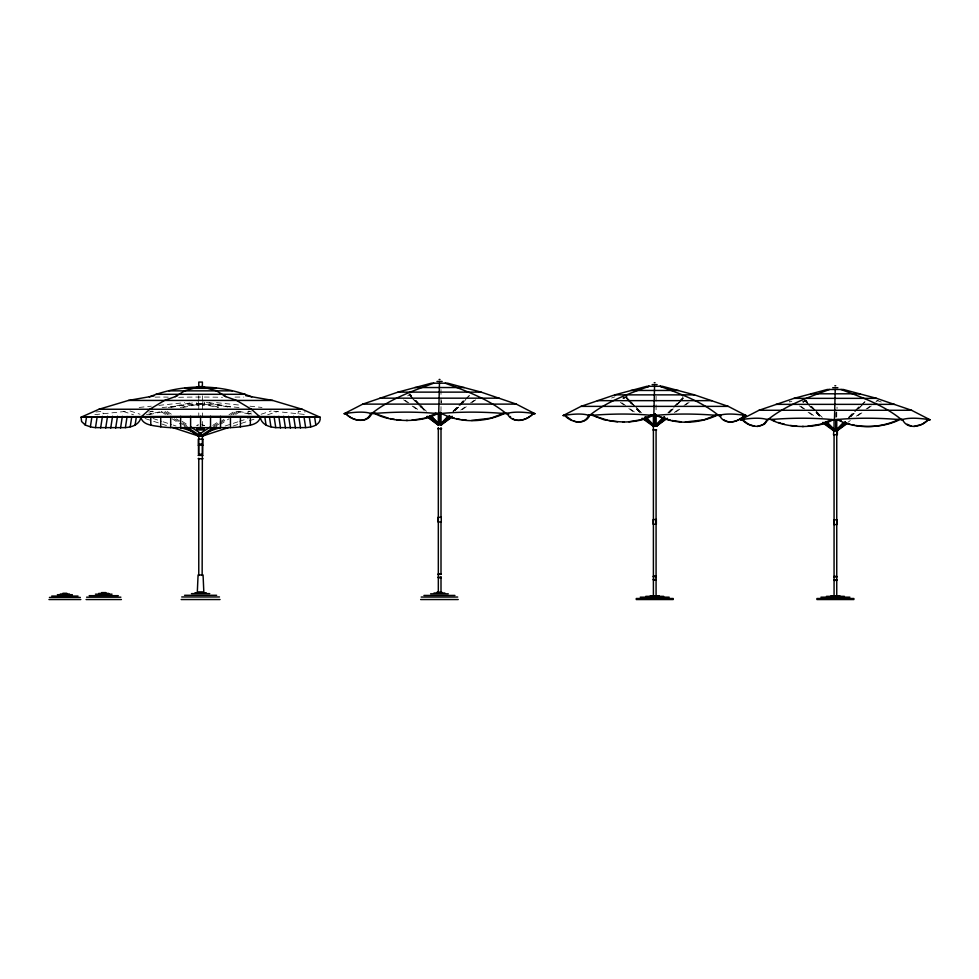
<?xml version="1.0" encoding="UTF-8"?>
<svg xmlns="http://www.w3.org/2000/svg" width="979" height="979" viewBox="0 0 979 979"><rect width="100%" height="100%" fill="white"/><g stroke="black" fill="none" stroke-linecap="round" stroke-linejoin="round"><path stroke-width="0.73" stroke-dasharray="4.89 3.67" d="M248.164 411.266L248.042 413.774L250.612 413.774L250.746 411.266L248.164 411.266L252.276 412.122M202.922 401.231L202.665 403.752L239.011 407.57M298.069 413.774L298.338 411.266L305.179 411.988M204.587 402.112L204.219 405.502L196.926 405.502L196.571 402.112M806.133 400.374L802.866 402.051L806.831 400.374L805.166 400.729L805.607 400.276L807.687 402.418M452.934 411.315L460.277 403.764M461.329 402.687L463.422 400.521M453.13 411.315L458.38 405.918M459.42 404.841L463.618 400.521M453.571 411.315L469.1 395.589M454.856 410.69L459.053 406.371M460.106 405.294L465.355 399.909M466.408 398.832L469.553 395.589M455.064 410.69L461.354 404.217M462.406 403.14L467.656 397.743M667.898 412.795L682.706 397.792M668.522 412.795L672.695 408.512M673.748 407.435L683.134 397.792M668.718 412.795L674.984 406.371M676.024 405.294L682.926 398.233M669.795 412.171L672.928 408.953M677.101 404.657L679.181 402.516M680.234 401.439L683.366 398.233M669.991 412.171L673.111 408.953M677.297 404.657L681.47 400.374M848.585 417.409L855.891 409.907M856.931 408.843L859.011 406.701M848.781 417.409L853.994 412.049M855.046 410.984L859.207 406.701M849.234 417.409L864.653 401.794M850.506 416.797L854.679 412.514M858.852 408.219L860.933 406.077M861.973 405.012L865.106 401.794M850.702 416.797L854.875 412.514M859.048 408.219L863.209 403.935M460.754 410.042L465.649 406.493M470.532 402.932L474.203 400.276M462.308 409.614L467.203 406.052M472.086 402.504L475.757 399.836M674.323 412.514L679.157 409.002M683.991 405.49L687.613 402.858M675.853 412.073L680.686 408.561M685.508 405.049L689.13 402.418M847.863 422.328L850.298 420.554M856.368 416.148L861.226 412.624M866.085 409.087L869.719 406.444M875.789 402.039L878.224 400.276M857.91 415.72L862.768 412.196M867.627 408.659L871.261 406.016M212.749 425.388L218.99 421.313M228.976 414.79L233.969 411.523M213.593 426.208L218.586 422.94M219.834 422.12L224.827 418.865M231.056 414.79L236.049 411.523M215.637 426.159L219.382 423.711M220.63 422.891L226.871 418.816M233.112 414.741L238.105 411.474L240.185 411.474L235.193 414.741M220.226 424.519L228.951 418.816M407.607 395.846L410.886 394.158L409.736 394.158M626.707 396.813L623.562 398.429L623.305 397.45M622.889 398.429L627.135 396.813L623.317 398.429L623.06 397.45M806.378 400.374L803.123 402.051L802.853 401.023M611.581 398.025L614.922 396.813M791.864 401.219L789.563 402.051L789.184 401.023M225.097 426.012L238.056 421.778M239.5 421.313L248.14 418.486M261.087 414.252L271.171 410.96M233.075 426.061L256.119 418.535M267.634 414.766L277.718 411.474M168.302 407.509L192.153 402.491M148.881 412.122L152.981 411.266L153.116 413.774L150.546 413.774M170.872 407.509L194.723 402.491M146.434 414.631L162.465 411.266M180.356 407.509L198.247 403.752L202.91 403.752L220.801 407.509M149.004 414.631L165.035 411.266M182.926 407.509L200.817 403.752M95.966 411.988L102.819 411.266L103.076 413.774M139.165 407.448L151.28 406.175M158.855 405.379L184.59 402.675M94.865 414.631L127.307 411.229M162.147 407.57L198.492 403.752L198.223 401.231M682.375 396.813L683.048 396.813M196.571 404.156L204.587 404.156M837.033 407.105L837.033 408.598M150.411 411.266L152.981 411.266M198.407 424.58L196.571 425.559L198.211 425.559M201.76 424.58L204.587 425.559L201.417 425.559M216.555 402.675L240.785 405.22M249.878 406.175L261.993 407.448M273.839 411.229L306.292 414.631M209.004 402.491L232.855 407.509M206.434 402.491L230.285 407.509M238.68 411.266L254.724 414.631M200.328 403.752L218.219 407.509M236.11 411.266L252.141 414.631M129.987 410.96L140.058 414.252M153.018 418.486L161.657 421.313M163.101 421.778L171.741 424.605M173.173 425.07L176.049 426.012M123.44 411.474L133.511 414.766M145.039 418.535L152.234 420.884M153.679 421.349L168.07 426.061M876.694 400.374L881.308 402.051M167.189 411.523L172.182 414.79M182.155 421.313L188.396 425.388M165.096 411.523L170.089 414.79M176.33 418.865L181.323 422.12M182.571 422.94L187.564 426.208M168.045 414.741L163.052 411.474L160.96 411.474L165.953 414.741M174.274 418.816L185.508 426.159M172.194 418.816L180.931 424.519M801.152 406.444L804.787 409.087M809.645 412.624L814.504 416.148M799.598 406.016L803.245 408.659M808.103 412.196L812.962 415.72M621.91 402.858L625.532 405.49M630.354 409.002L635.187 412.514M620.38 402.418L624.002 405.049M628.836 408.561L633.658 412.073M405.171 400.276L408.843 402.932M413.725 406.493L418.608 410.042M403.617 399.836L407.288 402.504M412.171 406.052L417.054 409.614M811.86 406.701L813.941 408.843M814.981 409.907L822.274 417.409M805.399 400.276L807.491 402.418M811.652 406.701L815.825 410.984M816.865 412.049L822.079 417.409M804.762 400.276L821.638 417.409M804.726 400.729L808.899 405.012M809.939 406.077L812.019 408.219M816.192 412.514L820.365 416.797M807.651 403.935L811.824 408.219M815.996 412.514L820.157 416.797M625.96 396.715L628.041 398.857M629.081 399.934L634.306 405.294M635.347 406.371L641.612 412.795M626.805 397.792L629.938 401.011M630.978 402.075L636.203 407.435M637.243 408.512L641.416 412.795M625.14 396.715L640.988 412.795M626.156 398.233L629.289 401.439M630.329 402.516L632.41 404.657M636.595 408.953L639.715 412.171M628.053 400.374L632.226 404.657M636.399 408.953L639.532 412.171M409.65 394.06L411.755 396.214M415.953 400.521L418.045 402.687M419.098 403.764L426.44 411.315M409.455 394.06L411.547 396.214M415.745 400.521L419.942 404.841M420.994 405.918L426.244 411.315M408.806 394.06L425.792 411.315M409.822 395.589L412.967 398.832M414.019 399.909L419.269 405.294M420.309 406.371L424.507 410.69M411.718 397.743L416.968 403.14M418.021 404.217L424.311 410.69M803.306 401.023L803.563 402.051M623.733 397.45L623.99 398.429M836.005 412.991L836.078 417.066M836.751 411.853L836.751 417.947M836.029 412.269L836.029 417.225M656.077 396.311L656.077 413.077M441.26 400.717L441.26 403.067M441.003 389.495L441.003 410.825M202.384 395.785L202.384 426.244M198.774 395.785L198.774 415.585M234.997 397.095A389.397 80.767 21.5 0 1 243.771 397.095M178.667 397.303A389.397 161.535 0 0 1 222.49 397.303M155.098 397.144A389.397 80.767 -21.5 0 1 168.241 397.144"/><path stroke-width="1.47" d="M438.714 413.701L444.001 413.224A208.282 93.972 11.8 0 1 500.477 413.224L507.979 413.224A208.282 39.601 27.1 0 1 531.781 413.224L534.938 413.701L516.325 404.119L481.117 392.126L447.672 383.193L431.421 383.193L397.976 392.126L362.781 404.119L344.167 413.701L347.227 413.224A208.282 37.961 -27.3 0 1 370.05 413.224L377.417 413.224A208.282 93.286 -12.3 0 1 433.489 413.224L438.714 413.701L439.473 383.193M653.825 415.561L658.891 415.096A199.74 90.117 11.8 0 1 713.055 415.096L720.25 415.096A199.74 37.973 27.1 0 1 743.073 415.096L746.096 415.561L728.254 406.371L694.49 394.867L662.416 386.301L646.838 386.301L614.751 394.867L581 406.371L563.145 415.561L566.082 415.096A199.74 36.407 -27.3 0 1 587.975 415.096L595.036 415.096A199.74 89.468 -12.3 0 1 648.808 415.096L653.825 415.561L654.559 386.301M834.475 419.783L839.725 419.306A206.899 93.348 11.8 0 1 895.822 419.306L903.274 419.306A206.899 39.331 27.1 0 1 926.917 419.306L930.05 419.783L911.559 410.274L876.597 398.355L843.36 389.483L827.231 389.483L794.006 398.355L759.031 410.274L740.54 419.783L743.587 419.306A206.899 37.716 -27.3 0 1 766.251 419.306L773.581 419.306A206.899 92.675 -12.3 0 1 829.274 419.306L834.475 419.783L835.222 389.483M197.281 592.98L198.076 574.979L203.069 574.979L203.865 592.98M177.003 396.03L164.521 400.435L149.799 409.246L140.829 417.189C140.217 422.647 135.004 425.963 130.011 426.893A151.525 70.353 -78.7 0 1 125.398 427.627L95.501 427.627A151.525 78.785 -78.3 0 1 90.57 426.881L85.295 425.07L86.544 416.895C164.362 416.442 242.254 415.842 320.06 417.189C321.259 422.842 315.324 426.195 310.576 426.893A151.525 78.785 78.3 0 1 305.644 427.627L275.76 427.627A151.525 70.353 78.7 0 1 271.134 426.881C266.141 425.963 260.928 422.647 260.316 417.189L251.358 409.246L236.637 400.435L224.154 396.03M90.374 426.832L91.928 416.662M95.501 427.627L97.215 416.479M100.629 427.982L102.416 416.344M105.72 428.08L107.531 416.271M110.737 428.08L112.548 416.246M115.681 428.08L117.492 416.271M120.564 427.982L122.338 416.344M125.398 427.627L127.099 416.479M130.207 426.832L131.761 416.662M135.102 425.07L136.35 416.895M260.316 417.189C258.395 425.718 246.916 425.498 240.014 426.893A151.525 149.138 -10.5 0 1 230.457 427.627L170.689 427.627A151.525 149.138 10.5 0 1 161.131 426.881C154.241 425.498 142.75 425.718 140.829 417.189M184.676 426.966L198.394 435.949L200.487 435.949L200.879 433.55L190.893 427.015M370.76 413.456C366.452 424.25 351.718 420.75 345.722 413.456C352.146 420.774 367.076 424.286 371.885 413.456M588.66 415.316C584.524 425.681 570.39 422.316 564.638 415.316M766.973 419.538C762.678 430.27 748.042 426.795 742.094 419.538M589.737 415.316C587.229 421.508 579.556 423.43 573.706 421.043M768.087 419.538L764.415 424.213L757.293 426.501M438.188 424.25L429.561 416.075M438.604 424.702L439.033 424.25L429.793 415.622M653.715 426.11L644.977 417.091M834.353 430.711L834.793 430.258L826.019 422.145M644.745 417.531L653.091 426.11L642.114 418.217M837.363 430.711L837.363 434.688L833.496 434.688L833.924 430.258L822.996 422.328M744.603 415.316C738.472 422.341 724.117 425.706 719.516 415.316M744.566 415.316C739.573 420.578 730.493 424.678 723.922 419.832M441.382 423.173L447.684 416.699M440.538 424.25L447.88 416.699M440.574 424.702L449.165 416.075M449.618 416.075L441.223 424.702L452.2 416.259M449.814 416.075L441.419 424.702L451.319 417.605M663.725 417.091L655.061 425.669M664.57 417.531L656.224 426.11L664.349 417.091M664.545 417.091L656.003 425.669M664.765 417.531L656.419 426.11L665.879 418.645M836.078 430.258L843.372 422.769M836.274 430.258L843.58 422.769M836.311 430.711L844.853 422.145M845.293 422.145L836.959 430.711L846.651 423.209M845.489 422.145L837.155 430.711L846.982 423.662M175.278 396.642L184.713 390.854L199.912 386.424M656.53 426.11L667.397 418.217M371.506 413.701C389.715 399.065 412.073 391.159 433.758 383.193M589.382 415.561C606.833 401.512 628.273 393.937 649.065 386.301M767.707 419.783C785.794 405.245 808.005 397.401 829.543 389.483M210.265 427.015L200.279 433.55L200.671 435.949L202.751 435.949L216.481 426.966M200.671 435.949L214.389 426.966M436.059 413.456L424.727 418.168L411.804 420.236M651.268 415.316L640.413 419.832L628.848 421.79M831.82 419.538L820.573 424.213L807.736 426.281M437.686 413.456C428.251 419 416.981 420.407 406.212 420.468M833.447 419.538C824.073 425.045 812.876 426.452 802.18 426.501M504.577 413.456C485.131 422.573 460.668 423.503 441.407 413.456M716.995 415.316C698.333 424.078 674.898 424.935 656.407 415.316M503.39 413.456L490.846 418.168L471.511 420.468M715.845 415.316L703.828 419.832L685.276 422.035M898.71 419.538C879.742 428.496 855.94 429.402 837.143 419.538M154.009 395.932L128.469 400.435L99.014 409.246L81.086 417.189L81.6 421.533L85.295 425.07M149.31 396.899C182.008 383.768 219.149 383.768 251.836 396.899M646.36 387.341L649.163 386.301M207.817 431.666L220.777 427.431M202.849 435.949L228.756 427.468M344.167 413.701L347.312 413.224M563.145 415.561L565.164 415.255M740.54 419.783L743.673 419.306M913.872 426.501L922.328 424.213L928.496 419.538C922.12 426.807 907.288 430.307 902.503 419.538M655.428 415.561L659.234 416.112M836.127 419.783L838.722 419.55M372.693 413.701L375.655 413.468L377.184 414.288M593.347 415.329L589.003 415.096M86.544 416.895L81.086 417.189L320.06 417.189L302.144 409.246L272.688 400.435L245.643 395.663M622.656 422.035C632.985 421.986 643.79 420.627 652.846 415.316L650.35 415.096M300.516 427.982L298.742 416.344M439.106 379.46L439.987 379.46M436.94 381.443L442.153 381.443M654.205 382.716L655.049 382.716M652.124 384.612L657.129 384.612M834.854 385.763L835.736 385.763M414.766 387.537L464.34 387.537M832.713 387.733L837.889 387.733M184.713 388.357L216.445 388.357M630.855 390.462L678.398 390.462M168.853 390.854L232.304 390.854M397.976 392.126L481.117 392.126M810.673 393.803L859.917 393.803M155.894 394.304L245.264 394.304M614.751 394.867L694.49 394.867M379.864 398.172L499.229 398.172M794.006 398.355L876.597 398.355M128.469 400.435L272.688 400.435M597.386 400.656L711.868 400.656M362.781 404.119L516.325 404.119M776.004 404.351L894.586 404.351M581 406.371L728.254 406.371M99.014 409.246L302.144 409.246M759.031 410.274L911.559 410.274M437.515 423.332L441.859 423.332M437.515 424.702L441.859 424.702M652.675 424.788L656.836 424.788M652.675 426.098L656.836 426.098M437.735 428.704L441.639 428.704M196.571 428.826L204.587 428.826M833.276 429.353L837.596 429.353M196.926 429.965L204.219 429.965M652.895 429.94L656.628 429.94M833.276 430.711L837.596 430.711M198.945 433.318L201.16 433.318M198.627 434.615L201.27 434.615M197.281 435.594L203.877 435.594M198.076 445.127L203.081 445.127M198.076 455.406L203.069 455.406M198.076 458.723L203.069 458.723M438.323 573.792L441.003 573.792M438.078 574.367L441.248 574.367M202.151 575.468L202.384 435.374M653.397 576.044L656.077 576.044M834.071 576.337L836.751 576.337M653.152 576.619L656.322 576.619M833.827 576.912L836.996 576.912M438.078 577.255L441.248 577.255M438.323 577.83L441.003 577.83M653.152 579.507L656.322 579.507M833.827 579.801L836.996 579.801M653.397 580.082L656.077 580.082M834.071 580.376L836.751 580.376M198.504 591.891L202.69 591.891M437.099 592.148L441.774 592.148M101.547 592.601L105.928 592.601M194.98 592.797L206.214 592.797M434.003 593.017L444.87 593.017M62.901 593.274L66.866 593.274M98.634 593.421L108.84 593.421M191.456 593.629L209.739 593.629M430.601 593.825L448.272 593.825M60.282 594.02L69.485 594.02M95.44 594.18L112.034 594.18M57.394 594.706L72.373 594.706M184.566 595.293L216.64 595.293M423.931 595.44L454.941 595.44M89.175 595.685L118.3 595.685M650.24 595.868L659.197 595.868M830.938 595.868L839.896 595.868M51.74 596.064L78.014 596.064M645.761 596.346L663.689 596.346M826.46 596.346L844.387 596.346M181.727 596.957L219.467 596.957M421.19 597.043L457.682 597.043M86.605 597.19L120.87 597.19M640.266 597.178L669.171 597.178M820.965 597.178L849.87 597.178M49.427 597.423L80.327 597.423M636.191 598.499L673.246 598.499M816.89 598.499L853.945 598.499M48.95 599.54L80.816 599.54M86.079 599.54L121.396 599.54M181.152 599.54L220.055 599.54M420.627 599.54L458.245 599.54M636.191 599.54L673.246 599.54M816.89 599.54L853.945 599.54M280.508 427.97L278.819 416.344M681.225 421.827L671.937 420.505M803.551 426.501C792.329 426.465 780.74 424.825 770.693 419.538M623.978 422.035L611.765 421.239M407.594 420.468C396.287 420.419 384.625 418.767 374.516 413.456M902.883 419.783L899.946 419.55C886.436 426.342 870.637 427.688 855.817 425.473M715.625 415.206L719.871 415.561M503.157 413.346L507.587 413.701M754.846 426.281L748.507 424.213L742.143 419.538M435.092 413.224L437.735 413.468M911.669 426.281L907.08 424.213M797.004 426.244L790.542 425.473M617.651 421.79L604.227 419.832L592.258 415.316M396.152 419.624L400.998 420.199M461.77 419.624L466.42 420.199M927.003 419.306L930.05 419.783M743.171 415.096L746.096 415.561M531.866 413.224L534.938 413.701M607.445 420.236L594.816 416.112M608.767 420.505L611.41 421.043M390.352 418.584L394.488 419.428M851.95 424.641L854.52 425.204M456.312 418.584L460.203 419.428M670.701 420.236L665.536 418.767M201.233 386.424L216.445 390.854L225.88 396.642M778.55 422.5L780.618 423.112M781.854 423.479L784.338 424.213M388.247 418.168L378.616 414.863M847.741 423.479L850.017 424.213M452.065 417.421L454.366 418.168M844.73 422.5L846.59 423.112M449.043 416.43L450.927 417.054M180.369 427.431L193.328 431.666M172.39 427.468L198.309 435.949M660.176 386.301L663.028 387.341M840.949 389.483C862.144 397.401 884.013 405.282 901.708 419.783M660.091 386.301C680.552 393.95 701.662 401.549 718.745 415.561M445.237 383.193C466.579 391.172 488.594 399.102 506.412 413.701M773.349 420.37L774.768 420.946M571.834 420.236L564.687 415.316M660.446 416.675L663.725 418.18M840.068 420.37L841.316 420.946M512.445 418.584C519.335 422.989 528.268 418.731 533.371 413.456C526.959 420.774 512.017 424.286 507.208 413.456M186.756 426.966L200.487 435.949M822.666 422.781L833.594 430.711M643.644 418.645L653.299 425.669M427.174 416.259L437.833 424.702L426.832 416.711M826.447 421.692L834.793 430.258M826.252 421.692L834.585 430.258M825.578 422.145L833.912 430.711M825.37 422.145L833.716 430.711M645.785 417.091L654.131 425.669M645.589 417.091L653.948 425.669M644.941 417.531L653.287 426.11M430.638 415.622L439.033 424.25M430.442 415.622L438.837 424.25M429.757 416.075L438.151 424.702M510.096 416.43L510.671 417.054M720.593 415.316L720.948 416.112M508.334 413.456L508.701 414.288M314.602 416.895L315.85 425.07M309.229 416.662L310.784 426.832M303.943 416.479L305.644 427.627M293.627 416.271L295.425 428.08M288.597 416.246L290.408 428.08M283.665 416.271L285.464 428.08M274.059 416.479L275.76 427.627M269.384 416.662L270.938 426.832M264.807 416.895L266.055 425.07M836.751 419.477L836.751 596.223L834.071 596.223L834.071 434.713M836.029 419.771L836.029 430.711M835.748 419.771L835.748 430.711M834.071 419.477L834.071 428.618M656.077 414.606L656.077 425.265M656.077 429.842L656.077 595.917M655.33 413.921L655.33 426.11M655.061 413.921L655.061 426.11M653.397 414.606L653.397 595.917M441.003 412.355L441.003 423.014M441.003 427.59L441.003 517.487M441.003 522.064L441.003 573.865M441.003 576.912L441.003 592.148M440.281 412.171L440.281 424.702M439.999 412.624L439.999 424.702M438.323 413.872L438.323 423.014M438.323 427.59L438.323 592.148M250.367 416.895L250.367 425.07M240.418 416.662L240.418 426.832M230.457 416.479L230.457 427.627M220.508 416.344L220.508 427.982M210.534 416.271L210.534 428.08M202.653 445.127L202.653 454.256L198.492 454.256L198.492 445.127M202.384 386.644L202.384 382.079L198.774 382.079L198.774 386.644M200.573 416.246L200.573 428.08M198.774 435.374L198.774 455.174M198.774 458.221L198.774 575.468M190.611 416.271L190.611 428.08M180.65 416.344L180.65 427.982M170.689 416.479L170.689 427.627M160.727 416.662L160.727 426.832M150.778 416.895L150.778 425.07M202.849 439.179L198.296 439.179L198.296 444.074L202.849 444.074L202.849 439.179M441.26 517.304L438.066 517.304L438.066 521.991L441.26 521.991L441.26 517.304M656.334 519.555L653.14 519.555L653.14 524.242L656.334 524.242L656.334 519.555M837.008 519.849L833.814 519.849L833.814 524.548L837.008 524.548L837.008 519.849"/></g></svg>
